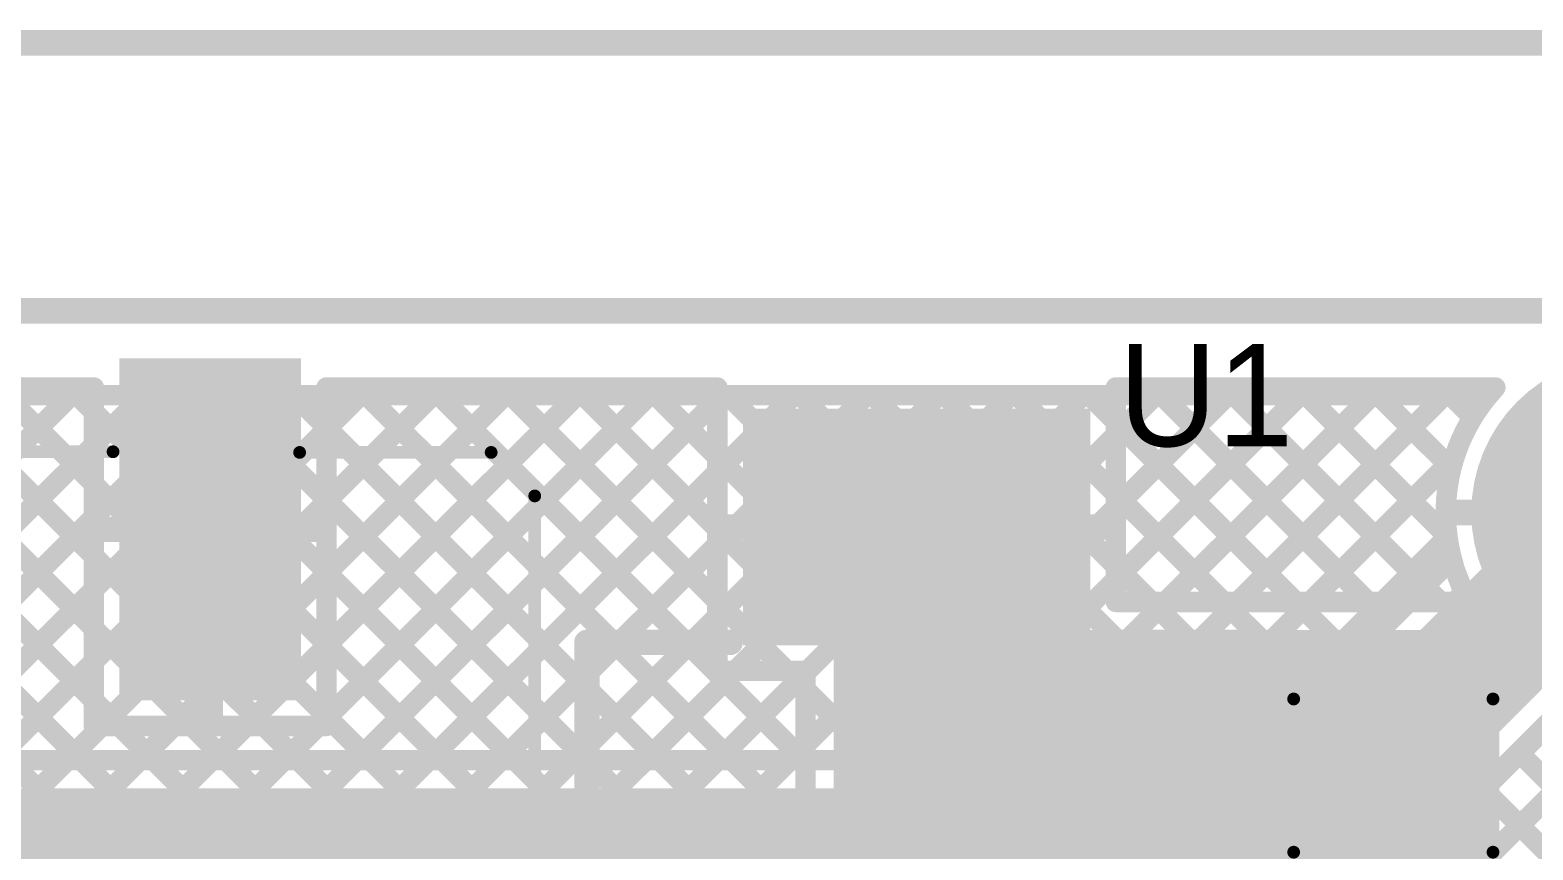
# Model space of a CAD drawing. Header units: millimetres. Extents: x 3.9 to 7.44, y 1.03 to 3.16.
# Drawn here: x 6.036 to 6.624, y 2.819 to 3.14 of the extents above; entities that cross this region are included whole.
import ezdxf

# ---------------------------------------------------------------- set-up
doc = ezdxf.new("R2010")
doc.units = ezdxf.units.MM
doc.header["$MEASUREMENT"] = 0
for name, color, linetype in [('BottomLayer', 5, 'Continuous'), ('BottomSolder', 6, 'Continuous'), ('Mechanical1', 6, 'Continuous'), ('Mechanical2', 216, 'Continuous'), ('MultiLayer', 9, 'Continuous'), ('TopLayer', 1, 'Continuous'), ('TopOverlay', 2, 'Continuous'), ('TopPaste', 8, 'Continuous'), ('TopSolder', 216, 'Continuous')]:
    doc.layers.add(name, color=color, linetype=linetype)

# ---------------------------------------------------------------- blocks, each defined once
blk = doc.blocks.new('UA78M05IDCYR_13')
at = {"layer": 'TopLayer'}
for points in [[(-0.06398, 0.07185), (0.06398, 0.07185), (-0.06398, 0.1565), (0.06398, 0.1565)], [(-0.10925, -0.1565), (-0.07185, -0.1565), (-0.10925, -0.07185), (-0.07185, -0.07185)], [(-0.0187, -0.1565), (0.0187, -0.1565), (-0.0187, -0.07185), (0.0187, -0.07185)], [(0.07185, -0.1565), (0.10925, -0.1565), (0.07185, -0.07185), (0.10925, -0.07185)]]:
    blk.add_solid(points, dxfattribs=at)
at = {"layer": 'TopOverlay', "const_width": 0.01}
for points in [[(-0.129, 0.069), (-0.073, 0.069)], [(-0.129, -0.075), (-0.129, 0.069)], [(0.073, 0.069), (0.13, 0.069)], [(0.13, -0.075), (0.13, 0.069)], [(-0.129, -0.075), (-0.119, -0.075)], [(-0.066, -0.075), (-0.029, -0.075)], [(0.115, -0.075), (0.13, -0.075)], [(0.024, -0.076), (0.062, -0.076)]]:
    blk.add_lwpolyline(points, dxfattribs=at)
at = {"layer": 'TopOverlay'}
for points, const_width in [([(-0.1315, 0.069, 1), (-0.1265, 0.069, 1)], 0.005), ([(-0.1315, 0.069, 1), (-0.1265, 0.069, 1)], 0.005), ([(-0.0755, 0.069, 1), (-0.0705, 0.069, 1)], 0.005), ([(0.0705, 0.069, 1), (0.0755, 0.069, 1)], 0.005), ([(0.1275, 0.069, 1), (0.1325, 0.069, 1)], 0.005), ([(0.1275, 0.069, 1), (0.1325, 0.069, 1)], 0.005), ([(-0.1315, -0.075, 1), (-0.1265, -0.075, 1)], 0.005), ([(-0.1315, -0.075, 1), (-0.1265, -0.075, 1)], 0.005), ([(-0.1215, -0.075, 1), (-0.1165, -0.075, 1)], 0.005), ([(-0.0685, -0.075, 1), (-0.0635, -0.075, 1)], 0.005), ([(-0.0315, -0.075, 1), (-0.0265, -0.075, 1)], 0.005), ([(0.1125, -0.075, 1), (0.1175, -0.075, 1)], 0.005), ([(0.1275, -0.075, 1), (0.1325, -0.075, 1)], 0.005), ([(0.1275, -0.075, 1), (0.1325, -0.075, 1)], 0.005), ([(0.0215, -0.076, 1), (0.0265, -0.076, 1)], 0.005), ([(0.0595, -0.076, 1), (0.0645, -0.076, 1)], 0.005), ([(-0.12155, -0.111, 1), (-0.14245, -0.111, 1)], 0.01), ([(-0.14495, -0.111, 1), (-0.13995, -0.111, 1)], 0.005), ([(-0.12405, -0.111, 1), (-0.11905, -0.111, 1)], 0.005)]:
    blk.add_lwpolyline(points, format="xyb", close=True, dxfattribs=dict(at, const_width=const_width))
at = {"layer": 'TopPaste'}
for points in [[(-0.06398, 0.07185), (0.06398, 0.07185), (-0.06398, 0.1565), (0.06398, 0.1565)], [(-0.10925, -0.1565), (-0.07185, -0.1565), (-0.10925, -0.07185), (-0.07185, -0.07185)], [(-0.0187, -0.1565), (0.0187, -0.1565), (-0.0187, -0.07185), (0.0187, -0.07185)], [(0.07185, -0.1565), (0.10925, -0.1565), (0.07185, -0.07185), (0.10925, -0.07185)]]:
    blk.add_solid(points, dxfattribs=at)
at = {"layer": 'TopSolder'}
for points in [[(-0.06798, 0.06785), (0.06798, 0.06785), (-0.06798, 0.1605), (0.06798, 0.1605)], [(-0.11325, -0.1605), (-0.06785, -0.1605), (-0.11325, -0.06785), (-0.06785, -0.06785)], [(-0.0227, -0.1605), (0.0227, -0.1605), (-0.0227, -0.06785), (0.0227, -0.06785)], [(0.06785, -0.1605), (0.11325, -0.1605), (0.06785, -0.06785), (0.11325, -0.06785)]]:
    blk.add_solid(points, dxfattribs=at)
blk = doc.blocks.new('EEE_HB1E330AP_33')
at = {"layer": 'TopLayer'}
for points in [[(-0.16142, -0.0315), (-0.03543, -0.0315), (-0.16142, 0.0315), (-0.03543, 0.0315)], [(0.03543, -0.0315), (0.16142, -0.0315), (0.03543, 0.0315), (0.16142, 0.0315)]]:
    blk.add_solid(points, dxfattribs=at)
at = {"layer": 'TopOverlay', "const_width": 0.005}
for points in [[(-0.07727, 0.13), (-0.13163, 0.07564)], [(-0.07727, 0.13), (0.11177, 0.13)], [(0.11177, 0.13), (0.12882, 0.11295)], [(0.12882, 0.11295), (0.12882, 0.038)], [(-0.13163, 0.07564), (-0.13163, 0.038)], [(-0.151, 0.05861), (-0.151, 0.04003)], [(-0.16127, 0.049), (-0.14027, 0.049)], [(-0.13188, -0.035), (-0.13188, -0.07264)], [(0.12857, -0.035), (0.12857, -0.10995)], [(-0.13188, -0.07264), (-0.07752, -0.127)], [(0.12857, -0.10995), (0.11152, -0.127)], [(-0.07752, -0.127), (0.11152, -0.127)]]:
    blk.add_lwpolyline(points, dxfattribs=at)
at = {"layer": 'TopOverlay', "const_width": 0.0025}
for points in [[(-0.07852, 0.13, 1), (-0.07602, 0.13, 1)], [(-0.07852, 0.13, 1), (-0.07602, 0.13, 1)], [(0.11052, 0.13, 1), (0.11302, 0.13, 1)], [(0.11052, 0.13, 1), (0.11302, 0.13, 1)], [(0.12757, 0.11295, 1), (0.13007, 0.11295, 1)], [(0.12757, 0.11295, 1), (0.13007, 0.11295, 1)], [(-0.13288, 0.07564, 1), (-0.13038, 0.07564, 1)], [(-0.13288, 0.07564, 1), (-0.13038, 0.07564, 1)], [(-0.15225, 0.05861, 1), (-0.14975, 0.05861, 1)], [(-0.16252, 0.049, 1), (-0.16002, 0.049, 1)], [(-0.14152, 0.049, 1), (-0.13902, 0.049, 1)], [(-0.15225, 0.04003, 1), (-0.14975, 0.04003, 1)], [(-0.13288, 0.038, 1), (-0.13038, 0.038, 1)], [(0.12757, 0.038, 1), (0.13007, 0.038, 1)], [(-0.13313, -0.035, 1), (-0.13063, -0.035, 1)], [(0.12732, -0.035, 1), (0.12982, -0.035, 1)], [(-0.13313, -0.07264, 1), (-0.13063, -0.07264, 1)], [(-0.13313, -0.07264, 1), (-0.13063, -0.07264, 1)], [(0.12732, -0.10995, 1), (0.12982, -0.10995, 1)], [(0.12732, -0.10995, 1), (0.12982, -0.10995, 1)], [(-0.07877, -0.127, 1), (-0.07627, -0.127, 1)], [(-0.07877, -0.127, 1), (-0.07627, -0.127, 1)], [(0.11027, -0.127, 1), (0.11277, -0.127, 1)], [(0.11027, -0.127, 1), (0.11277, -0.127, 1)]]:
    blk.add_lwpolyline(points, format="xyb", close=True, dxfattribs=at)
at = {"layer": 'TopPaste'}
for points in [[(-0.16142, -0.0315), (-0.03543, -0.0315), (-0.16142, 0.0315), (-0.03543, 0.0315)], [(0.03543, -0.0315), (0.16142, -0.0315), (0.03543, 0.0315), (0.16142, 0.0315)]]:
    blk.add_solid(points, dxfattribs=at)
at = {"layer": 'TopSolder'}
for points in [[(-0.16542, -0.0355), (-0.03143, -0.0355), (-0.16542, 0.0355), (-0.03143, 0.0355)], [(0.03143, -0.0355), (0.16542, -0.0355), (0.03143, 0.0355), (0.16542, 0.0355)]]:
    blk.add_solid(points, dxfattribs=at)
blk = doc.blocks.new('C__1206_41')
at = {"layer": 'TopLayer'}
for points in [[(-0.08, -0.035), (-0.02, -0.035), (-0.08, 0.035), (-0.02, 0.035)], [(0.02, -0.035), (0.08, -0.035), (0.02, 0.035), (0.08, 0.035)]]:
    blk.add_solid(points, dxfattribs=at)
at = {"layer": 'TopOverlay', "const_width": 0.005}
for points in [[(-0.084, 0.039), (-0.084, -0.039)], [(-0.084, 0.039), (-0.024, 0.039)], [(0.024, 0.039), (0.084, 0.039)], [(0.084, 0.039), (0.084, -0.039)], [(-0.084, -0.039), (-0.024, -0.039)], [(0.024, -0.039), (0.084, -0.039)]]:
    blk.add_lwpolyline(points, dxfattribs=at)
at = {"layer": 'TopOverlay', "const_width": 0.0025}
for points in [[(-0.08525, 0.039, 1), (-0.08275, 0.039, 1)], [(-0.08525, 0.039, 1), (-0.08275, 0.039, 1)], [(-0.02525, 0.039, 1), (-0.02275, 0.039, 1)], [(0.02275, 0.039, 1), (0.02525, 0.039, 1)], [(0.08275, 0.039, 1), (0.08525, 0.039, 1)], [(0.08275, 0.039, 1), (0.08525, 0.039, 1)], [(-0.08525, -0.039, 1), (-0.08275, -0.039, 1)], [(-0.08525, -0.039, 1), (-0.08275, -0.039, 1)], [(-0.02525, -0.039, 1), (-0.02275, -0.039, 1)], [(0.02275, -0.039, 1), (0.02525, -0.039, 1)], [(0.08275, -0.039, 1), (0.08525, -0.039, 1)], [(0.08275, -0.039, 1), (0.08525, -0.039, 1)]]:
    blk.add_lwpolyline(points, format="xyb", close=True, dxfattribs=at)
at = {"layer": 'TopPaste'}
for points in [[(-0.08, -0.035), (-0.02, -0.035), (-0.08, 0.035), (-0.02, 0.035)], [(0.02, -0.035), (0.08, -0.035), (0.02, 0.035), (0.08, 0.035)]]:
    blk.add_solid(points, dxfattribs=at)
at = {"layer": 'TopSolder'}
for points in [[(-0.084, -0.039), (-0.016, -0.039), (-0.084, 0.039), (-0.016, 0.039)], [(0.016, -0.039), (0.084, -0.039), (0.016, 0.039), (0.084, 0.039)]]:
    blk.add_solid(points, dxfattribs=at)

msp = doc.modelspace()

# ---------------------------------------------------------------- linework, layer by layer
at = {"layer": 'BottomLayer'}
for points, const_width in [([(6.63225, 2.951, 1), (6.68975, 2.951, 1)], 0.0575), ([(6.0497, 2.997, 1), (6.0537, 2.997, 1)], 0.004), ([(6.05197, 2.997, 1), (6.05597, 2.997, 1)], 0.004), ([(6.07799, 2.997, 1), (6.08199, 2.997, 1)], 0.004), ([(6.08025, 2.997, 1), (6.08425, 2.997, 1)], 0.004), ([(6.10627, 2.997, 1), (6.11027, 2.997, 1)], 0.004), ([(6.10854, 2.997, 1), (6.11254, 2.997, 1)], 0.004), ([(6.13455, 2.997, 1), (6.13855, 2.997, 1)], 0.004), ([(6.13682, 2.997, 1), (6.14082, 2.997, 1)], 0.004), ([(6.16284, 2.997, 1), (6.16684, 2.997, 1)], 0.004), ([(6.1651, 2.997, 1), (6.1691, 2.997, 1)], 0.004), ([(6.19112, 2.997, 1), (6.19512, 2.997, 1)], 0.004), ([(6.19339, 2.997, 1), (6.19739, 2.997, 1)], 0.004), ([(6.21941, 2.997, 1), (6.22341, 2.997, 1)], 0.004), ([(6.22167, 2.997, 1), (6.22567, 2.997, 1)], 0.004), ([(6.24769, 2.997, 1), (6.25169, 2.997, 1)], 0.004), ([(6.24996, 2.997, 1), (6.25396, 2.997, 1)], 0.004), ([(6.27598, 2.997, 1), (6.27998, 2.997, 1)], 0.004), ([(6.27824, 2.997, 1), (6.28224, 2.997, 1)], 0.004), ([(6.30426, 2.997, 1), (6.30826, 2.997, 1)], 0.004), ([(6.30653, 2.997, 1), (6.31053, 2.997, 1)], 0.004), ([(6.33254, 2.997, 1), (6.33654, 2.997, 1)], 0.004), ([(6.33481, 2.997, 1), (6.33881, 2.997, 1)], 0.004), ([(6.36083, 2.997, 1), (6.36483, 2.997, 1)], 0.004), ([(6.36309, 2.997, 1), (6.36709, 2.997, 1)], 0.004), ([(6.38911, 2.997, 1), (6.39311, 2.997, 1)], 0.004), ([(6.39138, 2.997, 1), (6.39538, 2.997, 1)], 0.004), ([(6.4174, 2.997, 1), (6.4214, 2.997, 1)], 0.004), ([(6.41966, 2.997, 1), (6.42366, 2.997, 1)], 0.004), ([(6.44568, 2.997, 1), (6.44968, 2.997, 1)], 0.004), ([(6.44795, 2.997, 1), (6.45195, 2.997, 1)], 0.004), ([(6.47397, 2.997, 1), (6.47797, 2.997, 1)], 0.004), ([(6.47623, 2.997, 1), (6.48023, 2.997, 1)], 0.004), ([(6.50225, 2.997, 1), (6.50625, 2.997, 1)], 0.004), ([(6.50452, 2.997, 1), (6.50852, 2.997, 1)], 0.004), ([(6.53053, 2.997, 1), (6.53453, 2.997, 1)], 0.004), ([(6.5328, 2.997, 1), (6.5368, 2.997, 1)], 0.004), ([(6.55882, 2.997, 1), (6.56282, 2.997, 1)], 0.004), ([(6.56108, 2.997, 1), (6.56508, 2.997, 1)], 0.004), ([(6.5871, 2.997, 1), (6.5911, 2.997, 1)], 0.004), ([(6.58937, 2.997, 1), (6.59337, 2.997, 1)], 0.004), ([(6.60426, 2.997, 1), (6.60826, 2.997, 1)], 0.004), ([(6.60426, 2.997, 1), (6.60826, 2.997, 1)], 0.004), ([(6.59803, 2.98834, 1), (6.60203, 2.98834, 1)], 0.004), ([(6.59077, 2.97239, 1), (6.59477, 2.97239, 1)], 0.004), ([(6.58966, 2.96843, 1), (6.59366, 2.96843, 1)], 0.004), ([(6.591, 2.951, 1), (6.596, 2.951, 1)], 0.005), ([(6.58811, 2.94169, 1), (6.59211, 2.94169, 1)], 0.004), ([(6.58814, 2.94147, 1), (6.59214, 2.94147, 1)], 0.004), ([(6.58986, 2.93277, 1), (6.59386, 2.93277, 1)], 0.004), ([(6.58986, 2.93277, 1), (6.59386, 2.93277, 1)], 0.004), ([(6.5793, 2.92221, 1), (6.5833, 2.92221, 1)], 0.004), ([(6.56516, 2.90807, 1), (6.56916, 2.90807, 1)], 0.004), ([(6.55102, 2.89393, 1), (6.55502, 2.89393, 1)], 0.004), ([(6.53688, 2.87979, 1), (6.54088, 2.87979, 1)], 0.004), ([(6.52273, 2.86565, 1), (6.52673, 2.86565, 1)], 0.004), ([(6.61607, 2.85716, 1), (6.62007, 2.85716, 1)], 0.004), ([(6.04812, 2.854, 1), (6.05212, 2.854, 1)], 0.004), ([(6.05355, 2.854, 1), (6.05755, 2.854, 1)], 0.004), ([(6.07641, 2.854, 1), (6.08041, 2.854, 1)], 0.004), ([(6.08183, 2.854, 1), (6.08583, 2.854, 1)], 0.004), ([(6.10469, 2.854, 1), (6.10869, 2.854, 1)], 0.004), ([(6.11011, 2.854, 1), (6.11411, 2.854, 1)], 0.004), ([(6.13298, 2.854, 1), (6.13698, 2.854, 1)], 0.004), ([(6.1384, 2.854, 1), (6.1424, 2.854, 1)], 0.004), ([(6.16126, 2.854, 1), (6.16526, 2.854, 1)], 0.004), ([(6.16668, 2.854, 1), (6.17068, 2.854, 1)], 0.004), ([(6.18954, 2.854, 1), (6.19354, 2.854, 1)], 0.004), ([(6.19497, 2.854, 1), (6.19897, 2.854, 1)], 0.004), ([(6.21783, 2.854, 1), (6.22183, 2.854, 1)], 0.004), ([(6.22325, 2.854, 1), (6.22725, 2.854, 1)], 0.004), ([(6.24611, 2.854, 1), (6.25011, 2.854, 1)], 0.004), ([(6.25154, 2.854, 1), (6.25554, 2.854, 1)], 0.004), ([(6.2744, 2.854, 1), (6.2784, 2.854, 1)], 0.004), ([(6.27982, 2.854, 1), (6.28382, 2.854, 1)], 0.004), ([(6.30268, 2.854, 1), (6.30668, 2.854, 1)], 0.004), ([(6.3081, 2.854, 1), (6.3121, 2.854, 1)], 0.004), ([(6.33097, 2.854, 1), (6.33497, 2.854, 1)], 0.004), ([(6.33639, 2.854, 1), (6.34039, 2.854, 1)], 0.004), ([(6.35925, 2.854, 1), (6.36325, 2.854, 1)], 0.004), ([(6.36467, 2.854, 1), (6.36867, 2.854, 1)], 0.004), ([(6.38753, 2.854, 1), (6.39153, 2.854, 1)], 0.004), ([(6.39296, 2.854, 1), (6.39696, 2.854, 1)], 0.004), ([(6.41582, 2.854, 1), (6.41982, 2.854, 1)], 0.004), ([(6.42124, 2.854, 1), (6.42524, 2.854, 1)], 0.004), ([(6.4441, 2.854, 1), (6.4481, 2.854, 1)], 0.004), ([(6.44953, 2.854, 1), (6.45353, 2.854, 1)], 0.004), ([(6.47239, 2.854, 1), (6.47639, 2.854, 1)], 0.004), ([(6.47781, 2.854, 1), (6.48181, 2.854, 1)], 0.004), ([(6.50067, 2.854, 1), (6.50467, 2.854, 1)], 0.004), ([(6.50609, 2.854, 1), (6.51009, 2.854, 1)], 0.004), ([(6.51109, 2.854, 1), (6.51509, 2.854, 1)], 0.004), ([(6.51109, 2.854, 1), (6.51509, 2.854, 1)], 0.004), ([(6.60193, 2.84302, 1), (6.60593, 2.84302, 1)], 0.004), ([(6.5155, 2.818, 1), (6.5405, 2.818, 1)], 0.025), ([(6.5155, 2.818, 1), (6.5405, 2.818, 1)], 0.025), ([(6.58779, 2.82888, 1), (6.59179, 2.82888, 1)], 0.004)]:
    msp.add_lwpolyline(points, format="xyb", close=True, dxfattribs=dict(at, const_width=const_width))
for points, const_width in [([(4.58574, 2.997), (6.60626, 2.997)], 0.008), ([(5.9087, 2.854), (6.0517, 2.997)], 0.008), ([(5.91255, 2.997), (6.05555, 2.854)], 0.008), ([(5.93699, 2.854), (6.07999, 2.997)], 0.008), ([(5.94083, 2.997), (6.08383, 2.854)], 0.008), ([(5.96527, 2.854), (6.10827, 2.997)], 0.008), ([(5.96911, 2.997), (6.11211, 2.854)], 0.008), ([(5.99355, 2.854), (6.13655, 2.997)], 0.008), ([(5.9974, 2.997), (6.1404, 2.854)], 0.008), ([(6.02184, 2.854), (6.16484, 2.997)], 0.008), ([(6.02568, 2.997), (6.16868, 2.854)], 0.008), ([(6.05012, 2.854), (6.19312, 2.997)], 0.008), ([(6.05397, 2.997), (6.19697, 2.854)], 0.008), ([(6.07841, 2.854), (6.22141, 2.997)], 0.008), ([(6.08225, 2.997), (6.22525, 2.854)], 0.008), ([(6.10669, 2.854), (6.24969, 2.997)], 0.008), ([(6.11054, 2.997), (6.25354, 2.854)], 0.008), ([(6.13498, 2.854), (6.27798, 2.997)], 0.008), ([(6.13882, 2.997), (6.28182, 2.854)], 0.008), ([(6.16326, 2.854), (6.30626, 2.997)], 0.008), ([(6.1671, 2.997), (6.3101, 2.854)], 0.008), ([(6.19154, 2.854), (6.33454, 2.997)], 0.008), ([(6.19539, 2.997), (6.33839, 2.854)], 0.008), ([(6.21983, 2.854), (6.36283, 2.997)], 0.008), ([(6.22367, 2.997), (6.36667, 2.854)], 0.008), ([(6.24811, 2.854), (6.39111, 2.997)], 0.008), ([(6.25196, 2.997), (6.39496, 2.854)], 0.008), ([(6.2764, 2.854), (6.4194, 2.997)], 0.008), ([(6.28024, 2.997), (6.42324, 2.854)], 0.008), ([(6.30468, 2.854), (6.44768, 2.997)], 0.008), ([(6.30853, 2.997), (6.45153, 2.854)], 0.008), ([(6.33297, 2.854), (6.47597, 2.997)], 0.008), ([(6.33681, 2.997), (6.47981, 2.854)], 0.008), ([(6.36125, 2.854), (6.50425, 2.997)], 0.008), ([(6.36509, 2.997), (6.50809, 2.854)], 0.008), ([(6.38953, 2.854), (6.53253, 2.997)], 0.008), ([(6.39338, 2.997), (6.52473, 2.86565)], 0.008), ([(6.41782, 2.854), (6.56082, 2.997)], 0.008), ([(6.42166, 2.997), (6.53888, 2.87979)], 0.008), ([(6.4461, 2.854), (6.5891, 2.997)], 0.008), ([(6.44995, 2.997), (6.55302, 2.89393)], 0.008), ([(6.47823, 2.997), (6.56716, 2.90807)], 0.008), ([(6.50652, 2.997), (6.5813, 2.92221)], 0.008), ([(6.5348, 2.997), (6.59011, 2.94169)], 0.008), ([(6.56308, 2.997), (6.59166, 2.96843)], 0.008), ([(6.59137, 2.997), (6.60003, 2.98834)], 0.008), ([(6.47439, 2.854), (6.59277, 2.97239)], 0.008), ([(6.528, 2.818), (6.661, 2.951)], 0.05), ([(6.5935, 2.951), (6.661, 2.951)], 0.01), ([(6.50267, 2.854), (6.59014, 2.94147)], 0.008), ([(6.51309, 2.854), (6.59186, 2.93277)], 0.008), ([(6.50186, 2.74005), (6.64349, 2.88168)], 0.008), ([(6.516, 2.72591), (6.67019, 2.88009)], 0.008), ([(6.5535, 2.79259), (6.64277, 2.88186)], 0.008), ([(6.61807, 2.85716), (6.76269, 2.71254)], 0.008), ([(5.62882, 2.854), (6.51309, 2.854)], 0.008), ([(6.60393, 2.84302), (6.76269, 2.68425)], 0.008), ([(5.601, 2.818), (6.528, 2.818)], 0.05), ([(6.58979, 2.82888), (7.264, 2.15466)], 0.008)]:
    msp.add_lwpolyline(points, dxfattribs=dict(at, const_width=const_width))
at = {"layer": 'BottomLayer', "const_width": 0.008}
msp.add_lwpolyline([(6.59186, 2.93277, -0.243825), (6.60626, 2.997)], format="xyb", dxfattribs=at)
at = {"layer": 'BottomSolder', "const_width": 0.0615}
msp.add_lwpolyline([(6.63025, 2.951, 1), (6.69175, 2.951, 1)], format="xyb", close=True, dxfattribs=at)
at = {"layer": 'Mechanical1', "const_width": 0.01}
msp.add_lwpolyline([(5.87241, 3.135), (7.303, 3.135)], dxfattribs=at)
at = {"layer": 'Mechanical2', "const_width": 0.01}
msp.add_lwpolyline([(3.902, 3.03), (7.302, 3.03)], dxfattribs=at)
at = {"layer": 'MultiLayer', "const_width": 0.0575}
msp.add_lwpolyline([(6.63225, 2.951, 1), (6.68975, 2.951, 1)], format="xyb", close=True, dxfattribs=at)
at = {"layer": 'TopLayer'}
for points, const_width in [([(6.63225, 2.951, 1), (6.68975, 2.951, 1)], 0.0575), ([(6.04897, 3, 1), (6.05297, 3, 1)], 0.004), ([(6.0527, 3, 1), (6.0567, 3, 1)], 0.004), ([(6.0585, 3, 1), (6.0625, 3, 1)], 0.004), ([(6.0585, 3, 1), (6.0625, 3, 1)], 0.004), ([(6.1495, 3, 1), (6.1535, 3, 1)], 0.004), ([(6.1495, 3, 1), (6.1535, 3, 1)], 0.004), ([(6.1621, 3, 1), (6.1661, 3, 1)], 0.004), ([(6.16584, 3, 1), (6.16984, 3, 1)], 0.004), ([(6.19039, 3, 1), (6.19439, 3, 1)], 0.004), ([(6.19412, 3, 1), (6.19812, 3, 1)], 0.004), ([(6.21867, 3, 1), (6.22267, 3, 1)], 0.004), ([(6.22241, 3, 1), (6.22641, 3, 1)], 0.004), ([(6.24696, 3, 1), (6.25096, 3, 1)], 0.004), ([(6.25069, 3, 1), (6.25469, 3, 1)], 0.004), ([(6.27524, 3, 1), (6.27924, 3, 1)], 0.004), ([(6.27898, 3, 1), (6.28298, 3, 1)], 0.004), ([(6.30247, 3, 1), (6.30647, 3, 1)], 0.004), ([(6.30247, 3, 1), (6.30647, 3, 1)], 0.004), ([(6.45843, 3, 1), (6.46243, 3, 1)], 0.004), ([(6.45843, 3, 1), (6.46243, 3, 1)], 0.004), ([(6.47323, 3, 1), (6.47723, 3, 1)], 0.004), ([(6.47697, 3, 1), (6.48097, 3, 1)], 0.004), ([(6.50152, 3, 1), (6.50552, 3, 1)], 0.004), ([(6.50525, 3, 1), (6.50925, 3, 1)], 0.004), ([(6.5298, 3, 1), (6.5338, 3, 1)], 0.004), ([(6.53353, 3, 1), (6.53753, 3, 1)], 0.004), ([(6.55808, 3, 1), (6.56208, 3, 1)], 0.004), ([(6.56182, 3, 1), (6.56582, 3, 1)], 0.004), ([(6.58637, 3, 1), (6.59037, 3, 1)], 0.004), ([(6.5901, 3, 1), (6.5941, 3, 1)], 0.004), ([(6.60693, 3, 1), (6.61093, 3, 1)], 0.004), ([(6.60693, 3, 1), (6.61093, 3, 1)], 0.004), ([(6.0585, 2.99046, 1), (6.0625, 2.99046, 1)], 0.004), ([(6.30247, 2.99521, 1), (6.30647, 2.99521, 1)], 0.004), ([(6.1495, 2.98432, 1), (6.1535, 2.98432, 1)], 0.004), ([(6.45843, 2.98652, 1), (6.46243, 2.98652, 1)], 0.004), ([(6.59803, 2.98834, 1), (6.60203, 2.98834, 1)], 0.004), ([(6.1495, 2.98366, 1), (6.1535, 2.98366, 1)], 0.004), ([(6.45843, 2.98146, 1), (6.46243, 2.98146, 1)], 0.004), ([(6.0585, 2.97752, 1), (6.0625, 2.97752, 1)], 0.004), ([(6.30247, 2.97277, 1), (6.30647, 2.97277, 1)], 0.004), ([(6.59077, 2.97239, 1), (6.59477, 2.97239, 1)], 0.004), ([(6.30247, 2.96693, 1), (6.30647, 2.96693, 1)], 0.004), ([(6.58966, 2.96843, 1), (6.59366, 2.96843, 1)], 0.004), ([(6.0585, 2.96218, 1), (6.0625, 2.96218, 1)], 0.004), ([(6.1495, 2.95604, 1), (6.1535, 2.95604, 1)], 0.004), ([(6.1495, 2.95537, 1), (6.1535, 2.95537, 1)], 0.004), ([(6.45843, 2.95824, 1), (6.46243, 2.95824, 1)], 0.004), ([(6.0585, 2.94923, 1), (6.0625, 2.94923, 1)], 0.004), ([(6.45843, 2.95317, 1), (6.46243, 2.95317, 1)], 0.004), ([(6.591, 2.951, 1), (6.596, 2.951, 1)], 0.005), ([(6.062, 2.94443, 1), (6.067, 2.94443, 1)], 0.005), ([(6.1035, 2.94443, 1), (6.1085, 2.94443, 1)], 0.005), ([(6.1035, 2.94443, 1), (6.1085, 2.94443, 1)], 0.005), ([(6.1035, 2.94443, 1), (6.1085, 2.94443, 1)], 0.005), ([(6.145, 2.94443, 1), (6.15, 2.94443, 1)], 0.005), ([(6.30247, 2.94449, 1), (6.30647, 2.94449, 1)], 0.004), ([(6.30597, 2.94535, 1), (6.31097, 2.94535, 1)], 0.005), ([(6.37995, 2.94535, 1), (6.38495, 2.94535, 1)], 0.005), ([(6.37995, 2.94535, 1), (6.38495, 2.94535, 1)], 0.005), ([(6.45393, 2.94535, 1), (6.45893, 2.94535, 1)], 0.005), ([(6.30247, 2.93864, 1), (6.30647, 2.93864, 1)], 0.004), ([(6.58811, 2.94169, 1), (6.59211, 2.94169, 1)], 0.004), ([(6.58814, 2.94147, 1), (6.59214, 2.94147, 1)], 0.004), ([(6.0585, 2.9339, 1), (6.0625, 2.9339, 1)], 0.004), ([(6.1495, 2.92776, 1), (6.1535, 2.92776, 1)], 0.004), ([(6.1495, 2.92709, 1), (6.1535, 2.92709, 1)], 0.004), ([(6.45843, 2.92995, 1), (6.46243, 2.92995, 1)], 0.004), ([(6.45843, 2.92489, 1), (6.46243, 2.92489, 1)], 0.004), ([(6.0585, 2.92095, 1), (6.0625, 2.92095, 1)], 0.004), ([(6.5947, 2.91974, 1), (6.5987, 2.91974, 1)], 0.004), ([(6.30247, 2.9162, 1), (6.30647, 2.9162, 1)], 0.004), ([(6.45843, 2.916, 1), (6.46243, 2.916, 1)], 0.004), ([(6.45843, 2.916, 1), (6.46243, 2.916, 1)], 0.004), ([(6.47238, 2.916, 1), (6.47638, 2.916, 1)], 0.004), ([(6.47782, 2.916, 1), (6.48182, 2.916, 1)], 0.004), ([(6.50066, 2.916, 1), (6.50466, 2.916, 1)], 0.004), ([(6.5061, 2.916, 1), (6.5101, 2.916, 1)], 0.004), ([(6.52895, 2.916, 1), (6.53295, 2.916, 1)], 0.004), ([(6.53439, 2.916, 1), (6.53839, 2.916, 1)], 0.004), ([(6.55723, 2.916, 1), (6.56123, 2.916, 1)], 0.004), ([(6.56267, 2.916, 1), (6.56667, 2.916, 1)], 0.004), ([(6.58552, 2.916, 1), (6.58952, 2.916, 1)], 0.004), ([(6.59096, 2.916, 1), (6.59496, 2.916, 1)], 0.004), ([(6.59665, 2.916, 1), (6.60065, 2.916, 1)], 0.004), ([(6.59665, 2.916, 1), (6.60065, 2.916, 1)], 0.004), ([(6.30247, 2.91036, 1), (6.30647, 2.91036, 1)], 0.004), ([(6.0585, 2.90561, 1), (6.0625, 2.90561, 1)], 0.004), ([(6.1495, 2.89947, 1), (6.1535, 2.89947, 1)], 0.004), ([(6.1495, 2.8988, 1), (6.1535, 2.8988, 1)], 0.004), ([(6.0585, 2.89267, 1), (6.0625, 2.89267, 1)], 0.004), ([(6.30247, 2.88902, 1), (6.30647, 2.88902, 1)], 0.004), ([(6.30247, 2.88902, 1), (6.30647, 2.88902, 1)], 0.004), ([(6.30942, 2.88902, 1), (6.31342, 2.88902, 1)], 0.004), ([(6.32965, 2.88902, 1), (6.33365, 2.88902, 1)], 0.004), ([(6.337, 2.88902, 1), (6.341, 2.88902, 1)], 0.004), ([(6.337, 2.88902, 1), (6.341, 2.88902, 1)], 0.004), ([(6.337, 2.88902, 1), (6.341, 2.88902, 1)], 0.004), ([(6.337, 2.88832, 1), (6.341, 2.88832, 1)], 0.004), ([(6.337, 2.88167, 1), (6.341, 2.88167, 1)], 0.004), ([(6.0585, 2.87733, 1), (6.0625, 2.87733, 1)], 0.004), ([(6.1035, 2.87143, 1), (6.1085, 2.87143, 1)], 0.005), ([(6.0585, 2.86743, 1), (6.0625, 2.86743, 1)], 0.004), ([(6.0585, 2.86743, 1), (6.0625, 2.86743, 1)], 0.004), ([(6.06156, 2.86743, 1), (6.06556, 2.86743, 1)], 0.004), ([(6.0684, 2.86743, 1), (6.0724, 2.86743, 1)], 0.004), ([(6.08984, 2.86743, 1), (6.09384, 2.86743, 1)], 0.004), ([(6.09668, 2.86743, 1), (6.10068, 2.86743, 1)], 0.004), ([(6.11812, 2.86743, 1), (6.12212, 2.86743, 1)], 0.004), ([(6.12497, 2.86743, 1), (6.12897, 2.86743, 1)], 0.004), ([(6.14641, 2.86743, 1), (6.15041, 2.86743, 1)], 0.004), ([(6.14641, 2.86743, 1), (6.15041, 2.86743, 1)], 0.004), ([(6.1495, 2.87119, 1), (6.1535, 2.87119, 1)], 0.004), ([(6.1495, 2.87052, 1), (6.1535, 2.87052, 1)], 0.004), ([(6.1495, 2.87052, 1), (6.1535, 2.87052, 1)], 0.004), ([(6.1495, 2.86743, 1), (6.1535, 2.86743, 1)], 0.004), ([(6.1495, 2.86743, 1), (6.1535, 2.86743, 1)], 0.004), ([(6.337, 2.86003, 1), (6.341, 2.86003, 1)], 0.004), ([(6.337, 2.85339, 1), (6.341, 2.85339, 1)], 0.004), ([(6.5665, 2.844, 1), (6.5715, 2.844, 1)], 0.005), ([(6.337, 2.83175, 1), (6.341, 2.83175, 1)], 0.004), ([(6.337, 2.8251, 1), (6.341, 2.8251, 1)], 0.004), ([(6.04541, 2.823, 1), (6.04941, 2.823, 1)], 0.004), ([(6.05626, 2.823, 1), (6.06026, 2.823, 1)], 0.004), ([(6.07369, 2.823, 1), (6.07769, 2.823, 1)], 0.004), ([(6.08455, 2.823, 1), (6.08855, 2.823, 1)], 0.004), ([(6.10198, 2.823, 1), (6.10598, 2.823, 1)], 0.004), ([(6.11283, 2.823, 1), (6.11683, 2.823, 1)], 0.004), ([(6.13026, 2.823, 1), (6.13426, 2.823, 1)], 0.004), ([(6.14111, 2.823, 1), (6.14511, 2.823, 1)], 0.004), ([(6.15854, 2.823, 1), (6.16254, 2.823, 1)], 0.004), ([(6.1694, 2.823, 1), (6.1734, 2.823, 1)], 0.004), ([(6.18683, 2.823, 1), (6.19083, 2.823, 1)], 0.004), ([(6.19768, 2.823, 1), (6.20168, 2.823, 1)], 0.004), ([(6.21511, 2.823, 1), (6.21911, 2.823, 1)], 0.004), ([(6.22597, 2.823, 1), (6.22997, 2.823, 1)], 0.004), ([(6.2434, 2.823, 1), (6.2474, 2.823, 1)], 0.004), ([(6.25425, 2.823, 1), (6.25825, 2.823, 1)], 0.004), ([(6.27168, 2.823, 1), (6.27568, 2.823, 1)], 0.004), ([(6.28254, 2.823, 1), (6.28654, 2.823, 1)], 0.004), ([(6.29997, 2.823, 1), (6.30397, 2.823, 1)], 0.004), ([(6.31082, 2.823, 1), (6.31482, 2.823, 1)], 0.004), ([(6.32053, 2.823, 1), (6.32453, 2.823, 1)], 0.004), ([(6.32053, 2.823, 1), (6.32453, 2.823, 1)], 0.004), ([(6.32053, 2.81528, 1), (6.32453, 2.81528, 1)], 0.004)]:
    msp.add_lwpolyline(points, format="xyb", close=True, dxfattribs=dict(at, const_width=const_width))
for points, const_width in [([(5.837, 3), (6.0605, 3)], 0.008), ([(5.88126, 3), (6.05826, 2.823)], 0.008), ([(5.90955, 3), (6.08655, 2.823)], 0.008), ([(5.937, 2.8823), (6.0547, 3)], 0.008), ([(5.93783, 3), (6.0605, 2.87733)], 0.008), ([(5.96611, 3), (6.0605, 2.90561)], 0.008), ([(5.9944, 3), (6.0605, 2.9339)], 0.008), ([(6.02268, 3), (6.0605, 2.96218)], 0.008), ([(6.05097, 3), (6.0605, 2.99046)], 0.008), ([(6.0605, 2.86743), (6.0605, 3)], 0.008), ([(6.1515, 2.8988), (6.25269, 3)], 0.008), ([(6.1515, 2.92709), (6.22441, 3)], 0.008), ([(6.1515, 3), (6.30447, 3)], 0.008), ([(6.1515, 2.98366), (6.16784, 3)], 0.008), ([(6.1515, 2.95537), (6.19612, 3)], 0.008), ([(6.1515, 2.86743), (6.1515, 3)], 0.008), ([(6.1515, 2.87052), (6.28098, 3)], 0.008), ([(6.1641, 3), (6.339, 2.8251)], 0.008), ([(6.19239, 3), (6.339, 2.85339)], 0.008), ([(6.22067, 3), (6.30447, 2.9162)], 0.008), ([(6.24896, 3), (6.30447, 2.94449)], 0.008), ([(6.27724, 3), (6.30447, 2.97277)], 0.008), ([(6.30447, 2.88902), (6.30447, 3)], 0.008), ([(6.46043, 3), (6.60893, 3)], 0.008), ([(6.46043, 2.92489), (6.53553, 3)], 0.008), ([(6.46043, 2.98146), (6.47897, 3)], 0.008), ([(6.46043, 2.95317), (6.50725, 3)], 0.008), ([(6.46043, 2.916), (6.46043, 3)], 0.008), ([(6.47523, 3), (6.55923, 2.916)], 0.008), ([(6.47982, 2.916), (6.56382, 3)], 0.008), ([(6.50352, 3), (6.58752, 2.916)], 0.008), ([(6.5081, 2.916), (6.5921, 3)], 0.008), ([(6.5318, 3), (6.59011, 2.94169)], 0.008), ([(6.56008, 3), (6.59166, 2.96843)], 0.008), ([(6.58837, 3), (6.60003, 2.98834)], 0.008), ([(6.13226, 2.823), (6.30447, 2.99521)], 0.008), ([(6.1515, 2.98432), (6.31282, 2.823)], 0.008), ([(6.46043, 2.98652), (6.53095, 2.916)], 0.008), ([(5.937, 2.85401), (6.0605, 2.97752)], 0.008), ([(6.53639, 2.916), (6.59277, 2.97239)], 0.008), ([(6.16054, 2.823), (6.30447, 2.96693)], 0.008), ([(6.1515, 2.95604), (6.28454, 2.823)], 0.008), ([(6.46043, 2.95824), (6.50266, 2.916)], 0.008), ([(5.937, 2.82573), (6.0605, 2.94923)], 0.008), ([(6.5935, 2.951), (6.661, 2.951)], 0.01), ([(6.0645, 2.94443), (6.106, 2.94443)], 0.01), ([(6.106, 2.94443), (6.1475, 2.94443)], 0.01), ([(6.106, 2.87143), (6.106, 2.94443)], 0.01), ([(6.30847, 2.94535), (6.38245, 2.94535)], 0.01), ([(6.38245, 2.94535), (6.45643, 2.94535)], 0.01), ([(6.18883, 2.823), (6.30447, 2.93864)], 0.008), ([(6.56467, 2.916), (6.59014, 2.94147)], 0.008), ([(6.1515, 2.92776), (6.25625, 2.823)], 0.008), ([(6.46043, 2.92995), (6.47438, 2.916)], 0.008), ([(5.96255, 2.823), (6.0605, 2.92095)], 0.008), ([(6.59296, 2.916), (6.5967, 2.91974)], 0.008), ([(6.46043, 2.916), (6.59865, 2.916)], 0.008), ([(6.21711, 2.823), (6.30447, 2.91036)], 0.008), ([(6.1515, 2.89947), (6.22797, 2.823)], 0.008), ([(5.99084, 2.823), (6.0605, 2.89267)], 0.008), ([(6.2454, 2.823), (6.31142, 2.88902)], 0.008), ([(6.27368, 2.823), (6.339, 2.88832)], 0.008), ([(6.30447, 2.88902), (6.339, 2.88902)], 0.008), ([(6.33165, 2.88902), (6.339, 2.88167)], 0.008), ([(6.339, 2.803), (6.339, 2.88902)], 0.008), ([(6.339, 2.803), (6.339, 2.88902)], 0.008), ([(6.01912, 2.823), (6.06356, 2.86743)], 0.008), ([(6.04741, 2.823), (6.09184, 2.86743)], 0.008), ([(6.0605, 2.86743), (6.1515, 2.86743)], 0.008), ([(6.0704, 2.86743), (6.11483, 2.823)], 0.008), ([(6.07569, 2.823), (6.12012, 2.86743)], 0.008), ([(6.09868, 2.86743), (6.14311, 2.823)], 0.008), ([(6.10398, 2.823), (6.14841, 2.86743)], 0.008), ([(6.12697, 2.86743), (6.1714, 2.823)], 0.008), ([(6.14841, 2.86743), (6.1515, 2.87052)], 0.008), ([(6.1515, 2.87119), (6.19968, 2.823)], 0.008), ([(6.30197, 2.823), (6.339, 2.86003)], 0.008), ([(6.569, 2.804), (6.569, 2.844)], 0.01), ([(6.32253, 2.81528), (6.339, 2.83175)], 0.008), ([(5.959, 2.823), (6.32253, 2.823)], 0.008), ([(6.32253, 2.61712), (6.32253, 2.823)], 0.008)]:
    msp.add_lwpolyline(points, dxfattribs=dict(at, const_width=const_width))
at = {"layer": 'TopLayer', "const_width": 0.008}
msp.add_lwpolyline([(6.59865, 2.916, -0.327666), (6.60893, 3)], format="xyb", dxfattribs=at)
at = {"layer": 'TopLayer'}
for points in [[(6.35, 2.573), (6.413, 2.573), (6.35, 2.988), (6.413, 2.988)], [(6.35, 2.814), (6.61, 2.814), (6.35, 2.905), (6.61, 2.905)]]:
    msp.add_solid(points, dxfattribs=at)
at = {"layer": 'TopSolder', "const_width": 0.0615}
msp.add_lwpolyline([(6.63025, 2.951, 1), (6.69175, 2.951, 1)], format="xyb", close=True, dxfattribs=at)

# ---------------------------------------------------------------- block references
for name, p, rotation in [('EEE_HB1E330AP_33', (6.106, 2.846), 90), ('UA78M05IDCYR_13', (6.38245, 2.83117), 360), ('C__1206_41', (6.569, 2.794), 90)]:
    msp.add_blockref(name, p, dxfattribs=dict(rotation=rotation))

# ---------------------------------------------------------------- texts
at = {"layer": 'TopOverlay'}
msp.add_text('U1', height=0.04, dxfattribs=at).set_placement((6.46145, 2.977))

doc.saveas('drawing.dxf')
